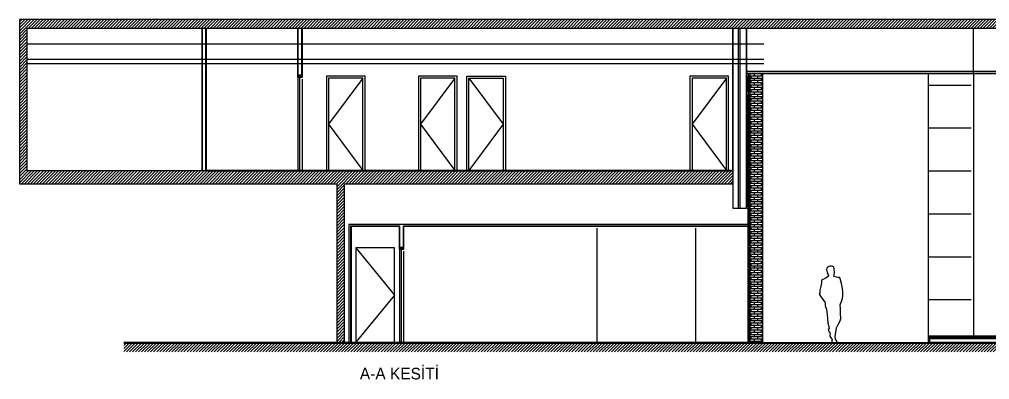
# Model space of a CAD drawing. Header units: inches. Extents: x 19839 to 37459, y -6108 to 838.
# Drawn here: x 33390 to 35653, y -6108 to -5268 of the extents above; entities that cross this region are included whole.
import ezdxf

# ---------------------------------------------------------------- set-up
doc = ezdxf.new("R2010")
doc.units = ezdxf.units.IN
doc.header["$MEASUREMENT"] = 0
for name, color, linetype in [('0-LNS-PEOPLE', 8, 'Continuous'), ('01-Existing wall', 156, 'Continuous'), ('01_Existing Wall Hatch', 251, 'Continuous'), ('01_Existing windows', 142, 'Continuous'), ('CONCRETE-ATA', 2, 'Continuous'), ('CONS-ATA', 150, 'Continuous'), ('CONS-LINE-ATA', 167, 'Continuous'), ('DOOR-ATA', 43, 'Continuous'), ('ELE-1-ATA', 104, 'Continuous'), ('ELE-4-ATA', 113, 'Continuous'), ('ELE-5-ATA', 57, 'Continuous'), ('ELE-6-G-ATA', 23, 'Continuous'), ('ELE-TH_grey_ATA', 119, 'Continuous'), ('EQUIPMENT-ATA', 240, 'Continuous'), ('FLOOR CERAMIC-ATA', 141, 'Continuous'), ('FLOOR HATCH-ATA', 7, 'Continuous'), ('FLOOR WOOD-ATA', 46, 'Continuous'), ('GLASS-ATA', 140, 'Continuous'), ('GYPSUM-ATA', 11, 'Continuous'), ('STEEL-ATA', 111, 'Continuous'), ('TXT-ATA', 7, 'Continuous')]:
    doc.layers.add(name, color=color, linetype=linetype)
doc.styles.add('ATA', font='GOTHIC.TTF')

# ---------------------------------------------------------------- blocks, each defined once
blk = doc.blocks.new('PEOPLE_4')
for p, q in [((-12.2, -0.8), (-6.5, 0.3)), ((-6.5, 0.3), (0, 0)), ((0, 0), (-1.6, -4.6)), ((-17.9, -24.5), (-16.5, -20.3)), ((-17, -14.3), (-14.6, -10.3)), ((-16.8, -17.4), (-17, -14.3)), ((-16.5, -20.3), (-16.8, -17.4)), ((-14.6, -10.3), (-12.3, -7.8)), ((-12.6, -4), (-12.2, -0.8)), ((-11.9, -5.4), (-12.6, -4)), ((-12.3, -7.8), (-11.8, -7.3)), ((-11.8, -7.3), (-11.9, -5.4)), ((-3.8, -7.3), (-4.7, -13.1)), ((-4.7, -13.1), (-1.5, -33.6)), ((-1.6, -4.6), (-3.8, -7.3)), ((-22.8, -56.2), (-21.8, -44.6)), ((-21.8, -44.6), (-19.8, -37.1)), ((-20.7, -30.1), (-20.6, -28.1)), ((-19.1, -31.5), (-20.7, -30.1)), ((-20.6, -28.1), (-18.7, -24.1)), ((-19.8, -37.1), (-19.1, -31.5)), ((-18.7, -24.1), (-17.9, -24.5)), ((-1.5, -33.6), (2.3, -41.6)), ((2.3, -41.6), (7, -50.1)), ((-24.3, -72.3), (-22.8, -56.2)), ((7, -50.1), (8.5, -55.3)), ((7.9, -67.3), (7.5, -77.8)), ((8.5, -55.3), (7.9, -67.3)), ((-28.8, -95.6), (-27.2, -80.5)), ((-27.2, -80.5), (-26.1, -80.3)), ((-26.1, -80.3), (-24.3, -72.3)), ((7.5, -77.8), (7, -87.1)), ((7, -87.1), (7.8, -89.5)), ((7.8, -89.5), (10.3, -95.5)), ((-41.9, -112.5), (-36.2, -103.1)), ((-40.8, -114.8), (-41.9, -112.5)), ((-36.2, -103.1), (-30.6, -95.8)), ((-30.6, -95.8), (-28.8, -95.6)), ((10.3, -95.5), (12.1, -102.6)), ((12.1, -102.6), (13.1, -109.6)), ((13.1, -109.6), (13.3, -117.9)), ((-40.2, -121.1), (-40.8, -114.8)), ((-38.1, -130.7), (-40.2, -121.1)), ((-36.9, -138.4), (-38.1, -130.7)), ((12, -125.7), (9.7, -137.4)), ((13.3, -117.9), (12, -125.7)), ((-36.9, -142.4), (-36.9, -138.4)), ((-36.3, -144.6), (-36.9, -142.4)), ((-34.7, -145.6), (-36.3, -144.6)), ((-28.2, -148.7), (-34.7, -145.6)), ((-23, -151.6), (-28.2, -148.7)), ((-19.9, -155.7), (-23, -151.6)), ((-22.7, -160.8), (-20.8, -158.4)), ((-20.8, -158.4), (-19.9, -155.7)), ((1.4, -151.5), (-8.1, -153.7)), ((-8.1, -153.7), (-7.2, -158.4)), ((5, -151.4), (1.4, -151.5)), ((6.9, -148.7), (5, -151.4)), ((9.7, -137.4), (6.9, -148.7)), ((-24.9, -169.5), (-24.2, -165.9)), ((-24.3, -172.6), (-24.9, -169.5)), ((-22.1, -175.2), (-24.3, -172.6)), ((-24.2, -165.9), (-23.6, -164.2)), ((-23.6, -164.2), (-22.7, -160.8)), ((-19.2, -177), (-22.1, -175.2)), ((-16.3, -177.9), (-19.2, -177)), ((-12.9, -177.9), (-16.3, -177.9)), ((-10.5, -177), (-12.9, -177.9)), ((-7.6, -175), (-10.5, -177)), ((-6.8, -172.2), (-7.6, -175)), ((-6.5, -164), (-7.4, -169.2)), ((-7.4, -169.2), (-6.8, -172.2)), ((-7.2, -158.4), (-6.5, -164))]:
    blk.add_line(p, q)

msp = doc.modelspace()

# ---------------------------------------------------------------- hatches: boundary and pattern name
at = {"layer": '01_Existing Wall Hatch'}
h = msp.add_hatch(dxfattribs=at)
h.set_pattern_fill('ANSI31', color=256, scale=40)
h.set_pattern_definition([(45, (2128.8316, -3874.2194), (-3.5355339, 3.5355339), [])])
h.paths.add_polyline_path([(33390.04, -5268.46), (33390.04, -5651.46), (34130.36, -5651.46), (34130.36, -6021.46), (34148.68, -6021.46), (34148.68, -5651.46), (35055.36, -5651.46), (35055.36, -5621.46), (33408.36, -5621.46), (33408.36, -5288.46), (36138.7, -5288.46), (36138.7, -5268.46)])
h = msp.add_hatch(dxfattribs=at)
h.set_pattern_fill('ANSI31', color=256, scale=40)
h.set_pattern_definition([(45, (1213.9175, -3714.8233), (-3.5355339, 3.5355339), [])])
h.paths.add_polyline_path([(37019.53, -6043.46), (33633.5, -6043.46), (33633.5, -6023.46), (37019.53, -6023.46)])
at = {"layer": 'ELE-TH_grey_ATA'}
h = msp.add_hatch(dxfattribs=at)
h.set_pattern_fill('AR-BRSTD', color=256, scale=2)
h.set_pattern_definition([(0, (2128.8316, -3874.2194), (0, 5.334), []), (90, (2128.832, -3874.2194), (-8, 5.334), [5.334, -5.334])])
h.paths.add_polyline_path([(35123.68, -5395.46), (35096.39, -5395.46), (35096.39, -6021.46), (35123.68, -6021.46)])
at = {"layer": 'FLOOR HATCH-ATA'}
h = msp.add_hatch(dxfattribs=at)
h.set_pattern_fill('ANSI31', color=256, scale=5)
h.set_pattern_definition([(45, (-574.8615, -3874.2194), (-0.441941738, 0.441941738), [])])
h.paths.add_polyline_path([(35512.68, -6021.46), (35512.68, -6023.46), (35092.39, -6023.46), (35092.39, -6021.46)])
at = {"layer": 'FLOOR WOOD-ATA'}
h = msp.add_hatch(dxfattribs=at)
h.set_pattern_fill('ANSI31', color=256, scale=4)
h.set_pattern_definition([(45, (6667.7784, -1395.3195), (-0.353553391, 0.353553391), [])])
h.paths.add_polyline_path([(35509.68, -6008.66), (35723.68, -6008.66), (35723.68, -6006.46), (35509.68, -6006.46)])
h = msp.add_hatch(dxfattribs=at)
h.set_pattern_fill('ANSI31', color=256, scale=4)
h.set_pattern_definition([(45, (6874.2784, -1395.3195), (-0.353553391, 0.353553391), [])])
h.paths.add_polyline_path([(35510.48, -6021.46), (35510.48, -6008.66), (35512.68, -6008.66), (35512.68, -6021.46)])

# ---------------------------------------------------------------- linework, layer by layer
at = {"layer": '01-Existing wall'}
msp.add_lwpolyline([(33390.04, -5268.46), (33390.04, -5651.46), (34130.36, -5651.46), (34130.36, -6021.46), (34148.68, -6021.46), (34148.68, -5651.46), (35055.36, -5651.46), (35055.36, -5621.46), (33408.36, -5621.46), (33408.36, -5288.46), (36138.7, -5288.46), (36138.7, -5268.46), (33390.04, -5268.46)], dxfattribs=at)
at = {"layer": '01_Existing windows'}
for p, q in [((35085.04, -5288.46, 0), (35085.04, -5709.37)), ((35085.64, -5288.46, 0), (35085.64, -5709.46)), ((35085.79, -5288.46, 0), (35085.79, -5709.46)), ((35086.39, -5288.46, 0), (35086.39, -5709.36)), ((35085.04, -5709.36, 0), (35085.14, -5709.46, 0)), ((35086.29, -5709.46, 0), (35085.14, -5709.46, 0)), ((35086.29, -5709.46), (35085.64, -5709.46)), ((35086.39, -5709.36, 0), (35086.29, -5709.46, 0))]:
    msp.add_line(p, q, dxfattribs=at)
at = {"layer": 'CONCRETE-ATA'}
msp.add_lwpolyline([(37019.53, -6023.46), (33633.5, -6023.46)], dxfattribs=at)
at = {"layer": 'CONS-ATA'}
for p, q in [((35515.48, -6009.16), (35512.88, -6012.76)), ((35515.48, -6012.76), (35512.88, -6009.16)), ((35569.48, -6009.16), (35566.88, -6012.76)), ((35569.48, -6012.76), (35566.88, -6009.16)), ((35629.48, -6009.16), (35626.88, -6012.76)), ((35629.48, -6012.76), (35626.88, -6009.16))]:
    msp.add_line(p, q, dxfattribs=at)
for points in [[(35515.68, -6012.96), (35512.68, -6012.96), (35512.68, -6008.96), (35515.68, -6008.96)], [(35515.48, -6012.76), (35512.88, -6012.76), (35512.88, -6009.16), (35515.48, -6009.16)], [(35569.68, -6012.96), (35566.68, -6012.96), (35566.68, -6008.96), (35569.68, -6008.96)], [(35569.48, -6012.76), (35566.88, -6012.76), (35566.88, -6009.16), (35569.48, -6009.16)], [(35629.68, -6012.96), (35626.68, -6012.96), (35626.68, -6008.96), (35629.68, -6008.96)], [(35629.48, -6012.76), (35626.88, -6012.76), (35626.88, -6009.16), (35629.48, -6009.16)]]:
    msp.add_lwpolyline(points, close=True, dxfattribs=at)
at = {"layer": 'CONS-LINE-ATA'}
for points in [[(36082.37, -5390.16), (35086.39, -5390.16)], [(35090.39, -5746.16), (34158.38, -5746.16), (34158.38, -6021.46)], [(35723.68, -6021.46), (35723.68, -6012.96), (35512.68, -6012.96), (35512.68, -6021.46)]]:
    msp.add_lwpolyline(points, dxfattribs=at)
at = {"layer": 'DOOR-ATA', "elevation": 0}
for points in [[(34049.36, -5399.96), (34049.36, -5403.96), (34039.36, -5403.96), (34039.36, -5399.96)], [(34039.36, -5403.96), (34039.36, -5618.96), (34044.36, -5618.96), (34044.36, -5403.96)]]:
    msp.add_lwpolyline(points, close=True, dxfattribs=at)
at = {"layer": 'DOOR-ATA'}
for points in [[(34286.36, -5800.96), (34286.36, -5804.96), (34276.36, -5804.96), (34276.36, -5800.96)], [(34276.36, -5804.96), (34276.36, -6019.96), (34281.36, -6019.96), (34281.36, -5804.96)]]:
    msp.add_lwpolyline(points, close=True, dxfattribs=at)
at = {"layer": 'ELE-1-ATA'}
for points in [[(35092.39, -6021.46), (33633.5, -6021.46)], [(37019.53, -6021.46), (35512.68, -6021.46)]]:
    msp.add_lwpolyline(points, dxfattribs=at)
at = {"layer": 'ELE-4-ATA'}
for p, q in [((34049.36, -5407.41, 0), (34049.36, -5618.96, 0)), ((35123.68, -5395.46, 0), (35123.68, -6020.96, 0)), ((35615.36, -5394.16), (35615.36, -6006.46)), ((34737.36, -5755.18), (34737.36, -6021.46)), ((34967.02, -5755.18), (34967.02, -6021.46)), ((34286.36, -5808.41), (34286.36, -6019.96))]:
    msp.add_line(p, q, dxfattribs=at)
for points in [[(34264.99, -6020.96), (34264.99, -5800.96), (34174.99, -5800.96), (34174.99, -6020.96)], [(34174.99, -5800.96), (34264.99, -5910.96), (34174.99, -6020.96)]]:
    msp.add_lwpolyline(points, dxfattribs=at)
at = {"layer": 'ELE-5-ATA'}
for p, q in [((35055.36, -5709.46, 0), (35055.36, -5288.46, 0)), ((35067.36, -5709.46, 0), (35067.36, -5288.46, 0)), ((35071.36, -5709.46, 0), (35071.36, -5288.46, 0)), ((35615.36, -5394.16), (35615.36, -5288.46)), ((33408.36, -5325.46), (35126.78, -5325.46)), ((35090.39, -5438.3), (35090.39, -5400.46)), ((35094.39, -5438.3), (35094.39, -5400.46)), ((35090.39, -5482.14), (35090.39, -5444.3)), ((35094.39, -5482.14), (35094.39, -5444.3)), ((35090.39, -5525.97), (35090.39, -5488.14)), ((35094.39, -5525.97), (35094.39, -5488.14)), ((35090.39, -5569.81), (35090.39, -5531.97)), ((35094.39, -5569.81), (35094.39, -5531.97)), ((35090.39, -5613.65), (35090.39, -5575.81)), ((35094.39, -5613.65), (35094.39, -5575.81)), ((35090.39, -5657.49), (35090.39, -5619.65)), ((35094.39, -5657.49), (35094.39, -5619.65)), ((35090.39, -5701.32), (35090.39, -5663.49)), ((35094.39, -5701.32), (35094.39, -5663.49)), ((35085.14, -5709.46, 0), (35055.36, -5709.46, 0)), ((35090.39, -5745.16), (35090.39, -5707.32)), ((35094.39, -5745.16), (35094.39, -5707.32)), ((35090.39, -5795.46), (35090.39, -5751.16)), ((35094.39, -5795.46), (35094.39, -5751.16)), ((35090.39, -5843.46), (35090.39, -5806.46)), ((35094.39, -5843.46), (35094.39, -5806.46)), ((35090.39, -5886.46), (35090.39, -5849.46)), ((35094.39, -5886.46), (35094.39, -5849.46)), ((35090.39, -5929.46), (35090.39, -5892.46)), ((35094.39, -5929.46), (35094.39, -5892.46)), ((35090.39, -5972.46), (35090.39, -5935.46)), ((35094.39, -5972.46), (35094.39, -5935.46)), ((35090.39, -6015.46), (35090.39, -5978.46)), ((35094.39, -6015.46), (35094.39, -5978.46))]:
    msp.add_line(p, q, dxfattribs=at)
at = {"layer": 'ELE-6-G-ATA', "elevation": 0}
for points in [[(34196.23, -5620.46), (34196.23, -5400.46), (34106.23, -5400.46), (34106.23, -5620.46)], [(34191.23, -5620.46), (34191.23, -5405.46), (34111.23, -5405.46), (34111.23, -5620.46)], [(34191.23, -5405.46), (34111.23, -5512.96), (34191.23, -5620.46)], [(34411.05, -5620.46), (34411.05, -5400.46), (34321.05, -5400.46), (34321.05, -5620.46)], [(34406.05, -5620.46), (34406.05, -5405.46), (34326.05, -5405.46), (34326.05, -5620.46)], [(34406.05, -5405.46), (34326.05, -5512.96), (34406.05, -5620.46)], [(34433.7, -5620.46), (34433.7, -5400.46), (34523.7, -5400.46), (34523.7, -5620.46)], [(34438.7, -5620.46), (34438.7, -5405.46), (34518.7, -5405.46), (34518.7, -5620.46)], [(34438.7, -5405.46), (34518.7, -5512.96), (34438.7, -5620.46)], [(35044.28, -5620.46), (35044.28, -5400.46), (34954.28, -5400.46), (34954.28, -5620.46)], [(35039.28, -5620.46), (35039.28, -5405.46), (34959.28, -5405.46), (34959.28, -5620.46)], [(35039.28, -5405.46), (34959.28, -5512.96), (35039.28, -5620.46)]]:
    msp.add_lwpolyline(points, dxfattribs=at)
at = {"layer": 'ELE-TH_grey_ATA'}
for p, q in [((35509.68, -5421.47), (35610.36, -5421.47)), ((35509.68, -5521.47), (35610.36, -5521.47)), ((35509.68, -5621.47), (35610.36, -5621.47)), ((35509.68, -5721.47), (35610.36, -5721.47)), ((35509.68, -5821.47), (35610.36, -5821.47)), ((35509.68, -5921.47), (35610.36, -5921.47))]:
    msp.add_line(p, q, dxfattribs=at)
msp.add_lwpolyline([(36081.63, -5395.46), (35509.68, -5395.46), (35509.68, -6021.46)], dxfattribs=at)
at = {"layer": 'EQUIPMENT-ATA'}
for p, q in [((33408.36, -5361.46), (35126.78, -5361.46)), ((33408.36, -5371.46), (35126.78, -5371.46))]:
    msp.add_line(p, q, dxfattribs=at)
at = {"layer": 'FLOOR CERAMIC-ATA'}
for points in [[(35054.16, -5621.46), (35054.16, -5620.46), (33825.36, -5620.46), (33825.36, -5621.46)], [(35512.68, -6021.46), (35512.68, -6023.46), (35092.39, -6023.46), (35092.39, -6021.46)]]:
    msp.add_lwpolyline(points, close=True, dxfattribs=at)
at = {"layer": 'FLOOR WOOD-ATA'}
msp.add_lwpolyline([(35509.68, -6008.66), (35723.68, -6008.66), (35723.68, -6006.46), (35509.68, -6006.46)], close=True, dxfattribs=at)
msp.add_lwpolyline([(35510.48, -6021.46), (35510.48, -6008.66), (35512.68, -6008.66), (35512.68, -6021.46), (35510.48, -6021.46)], dxfattribs=at)
at = {"layer": 'GLASS-ATA'}
for p, q in [((35091.99, -5399.46), (35091.99, -5439.3)), ((35092.39, -5399.46), (35092.39, -5439.3)), ((35092.79, -5399.46), (35092.79, -5439.3)), ((35091.99, -5443.3), (35091.99, -5483.14)), ((35092.39, -5443.3), (35092.39, -5483.14)), ((35092.79, -5443.3), (35092.79, -5483.14)), ((35091.99, -5487.14), (35091.99, -5526.97)), ((35092.39, -5487.14), (35092.39, -5526.97)), ((35092.79, -5487.14), (35092.79, -5526.97)), ((35091.99, -5530.97), (35091.99, -5570.81)), ((35092.39, -5530.97), (35092.39, -5570.81)), ((35092.79, -5530.97), (35092.79, -5570.81)), ((35091.99, -5574.81), (35091.99, -5614.65)), ((35092.39, -5574.81), (35092.39, -5614.65)), ((35092.79, -5574.81), (35092.79, -5614.65)), ((35091.99, -5618.65), (35091.99, -5658.49)), ((35092.39, -5618.65), (35092.39, -5658.49)), ((35092.79, -5618.65), (35092.79, -5658.49)), ((35091.99, -5662.49), (35091.99, -5702.32)), ((35092.39, -5662.49), (35092.39, -5702.32)), ((35092.79, -5662.49), (35092.79, -5702.32)), ((35091.99, -5706.32), (35091.99, -5746.16)), ((35092.39, -5706.32), (35092.39, -5746.16)), ((35092.79, -5706.32), (35092.79, -5746.16)), ((35091.99, -5750.16), (35091.99, -5796.46)), ((35092.39, -5750.16), (35092.39, -5796.46)), ((35092.79, -5750.16), (35092.79, -5796.46)), ((35091.99, -5805.46), (35091.99, -5844.46)), ((35092.39, -5805.46), (35092.39, -5844.46)), ((35092.79, -5805.46), (35092.79, -5844.46)), ((35091.99, -5848.46), (35091.99, -5887.46)), ((35092.39, -5848.46), (35092.39, -5887.46)), ((35092.79, -5848.46), (35092.79, -5887.46)), ((35091.99, -5891.46), (35091.99, -5930.46)), ((35092.39, -5891.46), (35092.39, -5930.46)), ((35092.79, -5891.46), (35092.79, -5930.46)), ((35091.99, -5934.46), (35091.99, -5973.46)), ((35092.39, -5934.46), (35092.39, -5973.46)), ((35092.79, -5934.46), (35092.79, -5973.46)), ((35091.99, -5977.46), (35091.99, -6016.46)), ((35092.39, -5977.46), (35092.39, -6016.46)), ((35092.79, -5977.46), (35092.79, -6016.46))]:
    msp.add_line(p, q, dxfattribs=at)
at = {"layer": 'GYPSUM-ATA', "elevation": 0}
for points in [[(33815.36, -5288.46), (33815.36, -5621.46)], [(33816.66, -5288.46), (33816.66, -5621.46)], [(33824.06, -5288.46), (33824.06, -5621.46)], [(33825.36, -5288.46), (33825.36, -5621.46)], [(34049.36, -5288.46), (34049.36, -5399.96), (34039.36, -5399.96), (34039.36, -5288.46)], [(34048.06, -5288.46), (34048.06, -5398.66), (34040.66, -5398.66), (34040.66, -5288.46)]]:
    msp.add_lwpolyline(points, dxfattribs=at)
at = {"layer": 'GYPSUM-ATA'}
for points in [[(35054.16, -5621.46), (35054.16, -5288.46)], [(35055.36, -5621.46), (35055.36, -5288.46)], [(36082.37, -5394.16), (35086.39, -5394.16)], [(36081.63, -5395.46), (35086.39, -5395.46)], [(35090.39, -5750.16), (34285.06, -5750.16), (34285.06, -5799.66), (34277.66, -5799.66), (34277.66, -5750.16), (34162.38, -5750.16), (34162.38, -6021.46)], [(35090.39, -5751.46), (34286.36, -5751.46), (34286.36, -5800.96), (34276.36, -5800.96), (34276.36, -5751.46), (34163.68, -5751.46), (34163.68, -6021.46)]]:
    msp.add_lwpolyline(points, dxfattribs=at)
at = {"layer": 'STEEL-ATA'}
for points in [[(35094.39, -5395.46), (35090.39, -5395.46), (35090.39, -5399.46), (35094.39, -5399.46)], [(35094.39, -5439.3), (35090.39, -5439.3), (35090.39, -5443.3), (35094.39, -5443.3)], [(35094.39, -5487.14), (35090.39, -5487.14), (35090.39, -5483.14), (35094.39, -5483.14)], [(35094.39, -5530.97), (35090.39, -5530.97), (35090.39, -5526.97), (35094.39, -5526.97)], [(35094.39, -5574.81), (35090.39, -5574.81), (35090.39, -5570.81), (35094.39, -5570.81)], [(35094.39, -5618.65), (35090.39, -5618.65), (35090.39, -5614.65), (35094.39, -5614.65)], [(35094.39, -5662.49), (35090.39, -5662.49), (35090.39, -5658.49), (35094.39, -5658.49)], [(35094.39, -5706.32), (35090.39, -5706.32), (35090.39, -5702.32), (35094.39, -5702.32)], [(35094.39, -5750.16), (35090.39, -5750.16), (35090.39, -5746.16), (35094.39, -5746.16)], [(35094.39, -5800.46), (35090.39, -5800.46), (35090.39, -5796.46), (35094.39, -5796.46)], [(35094.39, -5805.46), (35090.39, -5805.46), (35090.39, -5801.46), (35094.39, -5801.46)], [(35094.39, -5848.46), (35090.39, -5848.46), (35090.39, -5844.46), (35094.39, -5844.46)], [(35094.39, -5891.46), (35090.39, -5891.46), (35090.39, -5887.46), (35094.39, -5887.46)], [(35094.39, -5934.46), (35090.39, -5934.46), (35090.39, -5930.46), (35094.39, -5930.46)], [(35094.39, -5977.46), (35090.39, -5977.46), (35090.39, -5973.46), (35094.39, -5973.46)], [(35094.39, -6020.46), (35090.39, -6020.46), (35090.39, -6016.46), (35094.39, -6016.46)]]:
    msp.add_lwpolyline(points, close=True, dxfattribs=at)

# ---------------------------------------------------------------- block references
at = {"layer": '0-LNS-PEOPLE', "xscale": -1, "rotation": 180}
msp.add_blockref('PEOPLE_4', (35297.69, -6021.12), dxfattribs=at)

# ---------------------------------------------------------------- texts
at = {"layer": 'TXT-ATA', "insert": (34368.83, -6080.47), "char_height": 27, "attachment_point": 3, "style": 'ATA'}
msp.add_mtext_dynamic_manual_height_columns('A-A KESİTİ', width=733.4598, gutter_width=10, heights=[0], dxfattribs=at)

doc.saveas('drawing.dxf')
